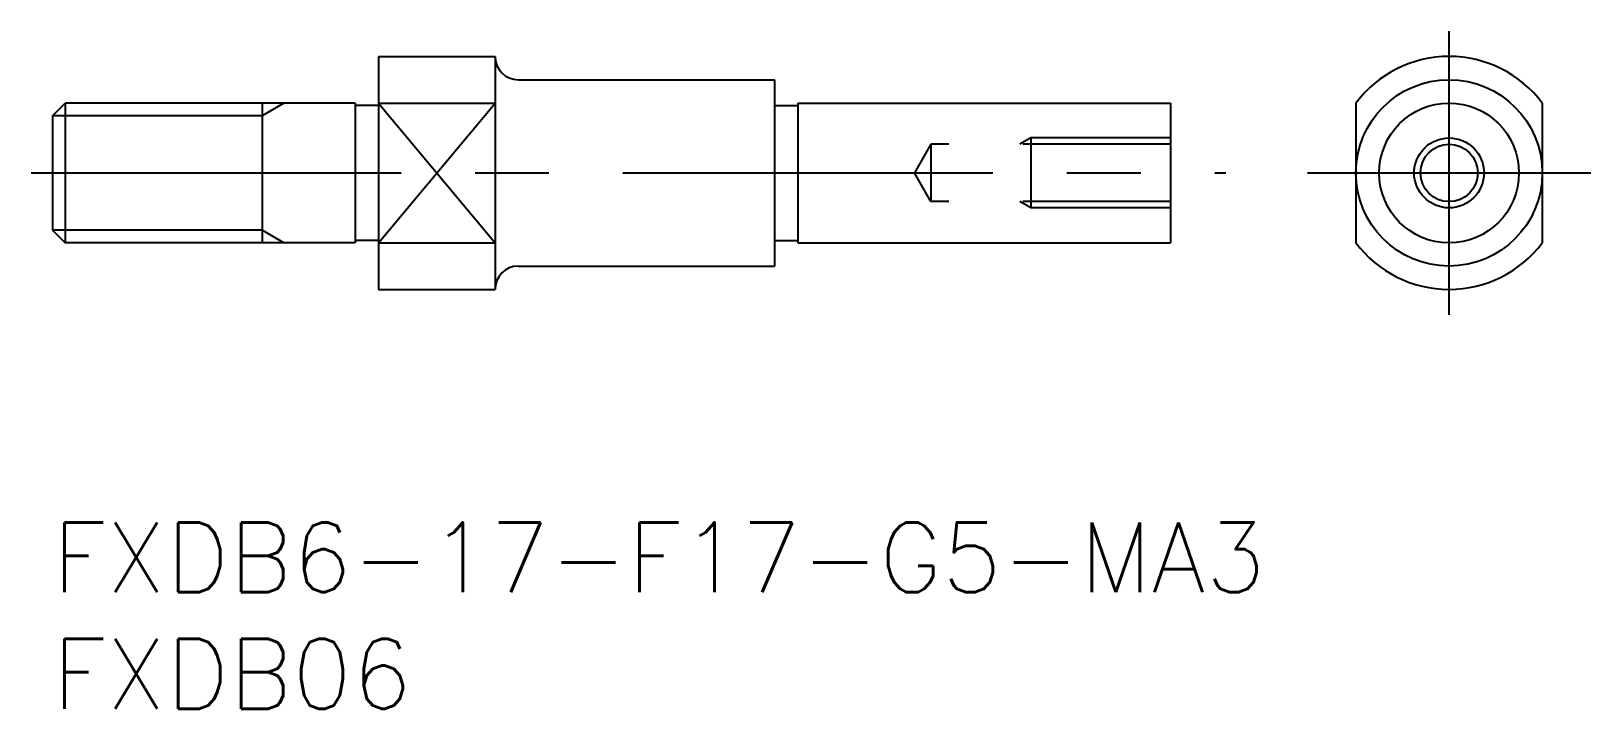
# Model space of a CAD drawing. Extents: x -0.9 to 66, y -8 to 21.1.
import ezdxf

# ---------------------------------------------------------------- set-up
doc = ezdxf.new("R2010")
doc.units = 0
doc.header["$LTSCALE"] = 0.5
doc.linetypes.add('CENTER', pattern=[50.8, 31.75, -6.35, 6.35, -6.35])
doc.linetypes.add('DASHED', pattern=[19.05, 12.7, -6.35])
for name, color, linetype in [('MSM_CENTER', 1, 'CENTER'), ('MSM_CONTINUOUS', 7, 'CONTINUOUS'), ('MSM_DASHED', 4, 'DASHED'), ('MSM_NARROW', 5, 'CONTINUOUS'), ('MSM_PART_NUMBER', 7, 'CONTINUOUS')]:
    doc.layers.add(name, color=color, linetype=linetype)
doc.styles.get("Standard").update_dxf_attribs({"font": 'txt.shx', "height": 3, "bigfont": 'bigfont.shx'})

# ---------------------------------------------------------------- blocks, each defined once
blk = doc.blocks.new('*U10')
at = {"layer": 'MSM_PART_NUMBER'}
blk.add_text('FXDB6-17-F17-G5-MA3', height=3, dxfattribs=at).set_placement((0, -3))
blk = doc.blocks.new('*U11')
at = {"layer": 'MSM_PART_NUMBER'}
blk.add_text('FXDB06', height=3, dxfattribs=at).set_placement((0, -8))

msp = doc.modelspace()

# ---------------------------------------------------------------- linework, layer by layer
at = {"layer": 'MSM_CENTER'}
for p, q in [((59.952, 8.916), (59.952, 21.084)), ((-0.91, 15), (50.363, 15)), ((53.868, 15), (66.035, 15))]:
    msp.add_line(p, q, dxfattribs=at)
at = {"layer": 'MSM_CONTINUOUS'}
for p, q in [((14, 20), (14, 10)), ((14, 20), (19, 20)), ((19, 20), (19, 10)), ((20, 19), (31, 19)), ((31, 19), (31, 11)), ((0, 17.458), (0.541, 18)), ((0, 17.458), (0, 12.541)), ((0.541, 18), (0.541, 12)), ((13, 18), (0.541, 18)), ((9, 18), (9, 12)), ((13, 18), (13, 12)), ((14, 17.9), (13, 17.9)), ((14, 18), (19, 18)), ((31, 17.9), (32, 17.9)), ((32, 18), (48, 18)), ((32, 18), (32, 12)), ((48, 18), (48, 12)), ((55.952, 18), (55.952, 12)), ((63.952, 18), (63.952, 12)), ((0, 12.541), (0.541, 12)), ((14, 12.1), (13, 12.1)), ((31, 12.1), (32, 12.1)), ((13, 12), (0.541, 12)), ((14, 12), (19, 12)), ((32, 12), (48, 12)), ((20, 11), (31, 11)), ((14, 10), (19, 10))]:
    msp.add_line(p, q, dxfattribs=at)
for radius in [4, 3, 1.23]:
    msp.add_circle((59.952, 15), radius, dxfattribs=at)
for centre, radius, start, end in [((20, 20), 1, 180, 270), ((59.952, 15), 5, 36.8699, 143.1301), ((59.952, 15), 5, 216.8699, 323.1301), ((20, 10), 1, 90, 180)]:
    msp.add_arc(centre, radius, start, end, dxfattribs=at)
at = {"layer": 'MSM_DASHED'}
for p, q in [((37.71, 16.23), (37, 15)), ((48, 16.23), (37.71, 16.23)), ((37.71, 16.23), (37.71, 13.771)), ((42, 16.5), (41.531, 16.23)), ((48, 16.5), (42, 16.5)), ((42, 16.5), (42, 13.5)), ((37.71, 13.771), (37, 15)), ((48, 13.771), (37.71, 13.771)), ((42, 13.5), (41.531, 13.771)), ((48, 13.5), (42, 13.5))]:
    msp.add_line(p, q, dxfattribs=at)
at = {"layer": 'MSM_NARROW'}
for p, q in [((9, 17.458), (0, 17.458)), ((9.938, 18), (9, 17.458)), ((14, 12), (19, 18)), ((14, 18), (19, 12)), ((9, 12.541), (0, 12.541)), ((9.938, 12), (9, 12.541))]:
    msp.add_line(p, q, dxfattribs=at)
msp.add_circle((59.952, 15), 1.5, dxfattribs=at)

# ---------------------------------------------------------------- block references
at = {"layer": 'MSM_CONTINUOUS'}
for name in ['*U10', '*U11']:
    msp.add_blockref(name, (0, 0), dxfattribs=at)

doc.saveas('drawing.dxf')
